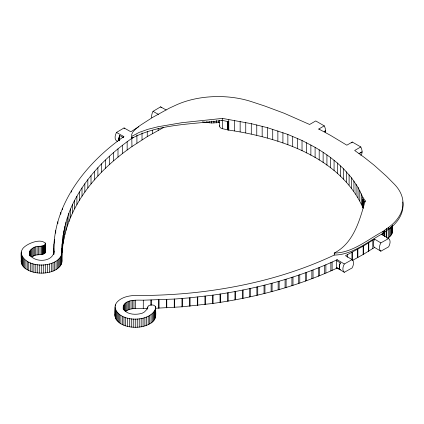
<?xml version="1.0" encoding="UTF-8"?>
<svg xmlns="http://www.w3.org/2000/svg" width="424" height="424" viewBox="0 0 424 424"><rect width="100%" height="100%" fill="white"/><g stroke="black" fill="none" stroke-linecap="round" stroke-linejoin="round"><path stroke-width="0.64" d="M325.415 132.171A7.881 4.547 60 0 0 324.254 125.854L315.742 120.941L309.621 124.476L284.101 113.235L264.735 106.016L251.019 101.495A67.649 39.056 0 0 0 176.538 104.834L169.362 108.152L152.396 117.522L140.1 125.462L135.871 128.838L133.046 131.779L131.716 134.26L131.959 146.561C101.368 167.978 73.972 197.637 64.846 234.748C62.757 243.424 61.745 252.354 61.899 261.274C61.925 263.357 60.961 265.318 59.588 266.839C55.496 271.09 49.417 272.659 43.709 273.088C37.095 273.406 29.982 272.235 24.698 267.989C22.779 266.357 21.237 264.051 21.2 261.46C21.656 257.262 19.997 252.349 22.716 248.644C26.463 243.657 41.298 237.594 45.591 243.694L45.591 251.999C43.131 256.589 35.775 253.027 32.203 256.865L32.203 248.559C35.775 244.722 43.131 248.284 45.591 243.694M53.758 254.299L53.769 248.501C54.866 201.776 87.164 162.334 123.856 136.57L116.489 132.452A7.436 4.224 -60.8 0 0 116.489 140.763L117.623 141.393M133.449 137.238C110.913 152.794 90.487 172.245 76.903 196.238C65.179 216.166 60.69 239.496 61.819 262.43M362.774 199.158L363.087 199.656L363.087 207.961C340.043 156.827 279.453 137.583 228.154 129.988L228.17 121.656L222.473 120.405C192.258 124.471 159.557 123.585 131.959 138.256L131.636 137.318M362.971 207.824L363.008 199.508L364.815 202.232M32.203 248.559C29.664 249.98 28.97 252.911 29.516 255.571M387.737 238.336C390.239 236.672 392.64 234.096 392.502 230.889M53.885 254.262L54.087 251.029M383.386 233.184L381.648 234.355L388.649 238.532A7.436 4.362 -59.2 0 1 388.649 246.837L380.858 251.194A7.436 4.362 -59.2 0 1 380.858 242.888L374.546 239.125L363.156 246.185L345.496 255.688L352.106 259.631A7.436 4.362 -59.2 0 1 352.106 267.936L344.315 272.293A7.436 4.362 -59.2 0 1 344.315 263.988L337.181 259.732C297.828 278.043 255.407 289.189 212.504 295.189L190.058 297.807L174.55 299.047L143.254 300.197C137.424 300.208 122.896 298.835 123.294 308.359C125.886 314.189 133.714 314.852 139.268 313.93C144.595 313.389 146.81 309.971 148.517 305.757C150.658 304.443 154.898 304.427 155.698 307.273C155.253 311.47 156.907 316.405 154.129 320.083C152.619 322.123 150.472 323.581 148.204 324.667C142.342 327.328 135.648 327.847 129.341 326.782C124.195 325.791 118.55 323.692 115.837 318.89C114.067 314.873 115.264 310.241 115.116 306.006C115.445 304.342 116.346 302.853 117.49 301.623C121.699 297.436 127.815 295.915 133.576 295.549C157.166 295.629 180.778 294.431 204.193 291.468C248.994 285.771 293.344 274.397 334.266 255.052C352.424 254.93 367.629 241.638 382.952 233.46L390.594 227.571L390.594 235.877M21.2 261.46L21.29 260.304M53.758 253.017C51.028 262.557 33.941 262.551 29.516 254.294M155.597 316.733L155.698 307.273M115.005 315.467L115.116 314.311M21.2 253.155C24.831 268.885 56.779 268.832 61.819 254.124M115.005 307.161C117.973 322.956 150.769 322.924 155.597 308.428M131.959 136.258L139.024 132.468L147.833 129.32L158.126 126.718L181.938 122.69L222.473 118.407L251.289 123.675L267.486 127.693L287.859 134.445L302.031 140.492L315.101 147.324L323.13 152.28L330.577 157.532L337.409 163.049L343.594 168.821L351.602 177.889L358.015 187.366L362.774 197.165L365.186 200.801C359.796 220.151 353.669 243.122 334.266 253.059L334.266 255.052M351.576 142.877L352.291 142.04L360.798 146.953A7.881 4.547 60 0 1 360.798 155.263M147.812 308.439L143.254 308.502C137.286 308.63 130.216 307.538 125.191 311.651L125.191 303.346M334.266 253.059C352.424 252.932 367.629 239.639 382.952 231.467L388.697 227.322A67.649 39.056 0 0 0 394.479 184.323L386.646 176.405L374.143 165.222L364.481 157.548L354.681 150.488L360.798 146.953M131.959 146.561L147.261 136.618L163.807 127.37M352.439 260.453L363.315 254.395L374.546 247.431A7.42 3.949 -63.6 0 1 374.546 239.125M324.217 131.578L325.568 130.767M138.643 126.75L130.862 131.769L124.036 127.953L116.489 132.452M362.117 151.866L359.101 153.647M151.797 117.755A7.436 4.224 -60.8 0 1 153.032 111.353L160.579 106.853L166.144 109.964M319.002 129.378A7.881 4.892 56 0 0 318.8 129.002L324.254 125.854M352.291 142.04L346.837 145.188L330.503 135.357L318.8 129.002M359.101 153.567L361.73 152.078M324.217 131.52L325.229 130.947M380.858 242.888L388.649 238.532M344.315 263.988L352.106 259.631M155.597 308.253L182.32 306.791L212.504 303.499C255.407 297.494 297.828 286.348 337.181 268.042L344.315 272.293M202.386 121.863L211.56 123.008L219.743 122.531M219.764 125.716A4.579 2.645 0 0 0 222.637 128.748L227.524 129.823A4.579 2.645 0 0 1 227.916 129.919L228.154 129.988M228.774 121.794L227.524 121.513L227.524 129.823M153.032 111.353L158.465 114.39M118.895 138.235L118.895 140.662A7.436 4.134 -61.8 0 1 118.895 138.235A7.436 4.139 -61.7 0 1 119.128 137.116A7.436 4.145 -61.7 0 1 119.695 135.484L123.416 137.556M374.546 247.431L380.858 251.194M340.255 264.078L340.255 262.816L336.661 260.675A7.441 4.648 -55.6 0 1 337.181 259.732M363.087 199.656L363.262 208.189M155.698 315.583L155.46 306.467M45.527 251.591L45.591 251.999M392.502 225.139L392.465 231.917M392.248 225.913L392.248 232.946M391.861 226.284L391.861 233.953M391.31 226.623L391.31 234.933M389.72 228.472L389.72 236.778M388.697 227.322L388.697 237.626M386.773 228.748L386.773 237.774M386.534 228.923L386.534 237.944M384.822 230.163L384.822 236.634M384.345 230.508L384.345 236.338M383.386 231.191L383.386 235.739M382.952 231.467L382.952 233.46M372.807 240.291L372.807 248.602M368.795 242.804L368.795 251.114M368.329 243.09L368.329 251.4M365.186 200.801L365.186 201.798M363.315 246.09L363.315 254.395M363.156 246.185L363.156 254.49M362.774 197.165L362.774 207.469M361.375 193.869L361.375 204.172M359.791 190.604L359.791 200.902M358.015 187.366L358.015 197.669M357.861 249.201L357.861 257.511M357.697 249.291L357.697 257.601M356.059 184.17L356.059 194.468M353.923 181.006L353.923 191.309M352.439 252.148L352.439 259.817M351.936 252.413L351.936 259.446M351.602 177.889L351.602 188.187M349.106 174.815L349.106 185.118M347.537 254.697L347.537 257.251M346.44 171.794L346.44 182.092M343.594 168.821L343.594 179.124M340.589 165.906L340.589 176.209M339.645 264.433L339.645 265.678M339.645 267.549L339.645 268.795M340.255 262.816A7.436 4.431 -58.3 0 0 339.391 265.546L339.391 267.968A7.436 4.431 -58.3 0 0 340.255 269.754L336.661 267.608A7.441 4.648 -55.6 0 0 337.181 268.042M337.409 163.049L337.409 173.352M336.661 259.986L336.661 268.297M334.075 160.256L334.075 170.559M332.119 262.058L332.119 270.364M330.874 262.615L330.874 270.92M330.577 157.532L330.577 167.83M326.931 154.871L326.931 165.169M325.871 264.783L325.871 273.088M324.646 265.297L324.646 273.607M323.13 152.28L323.13 162.583M319.511 267.417L319.511 275.722M319.187 149.762L319.187 160.065M318.313 267.894L318.313 276.204M315.101 147.324L315.101 157.627M313.039 269.956L313.039 278.266M311.868 270.401L311.868 278.711M310.877 144.966L310.877 155.269M306.52 142.687L306.52 152.99M306.457 272.404L306.457 280.709M305.317 272.812L305.317 281.123M302.031 140.492L302.031 150.796M299.773 274.757L299.773 283.062M298.666 275.134L298.666 283.444M297.425 138.388L297.425 148.692M292.989 277.015L292.989 285.32M292.698 136.369L292.698 146.672M291.919 277.36L291.919 285.665M287.859 134.445L287.859 144.743M286.11 279.172L286.11 287.477M285.076 279.485L285.076 287.795M282.914 132.611L282.914 142.915M279.14 281.229L279.14 289.539M278.149 281.515L278.149 289.82M277.868 130.873L277.868 141.176M272.722 129.23L272.722 139.533M272.086 283.19L272.086 291.5M271.132 283.444L271.132 291.754M267.486 127.693L267.486 137.991M264.952 285.045L264.952 293.355M264.041 285.278L264.041 293.583M262.164 126.251L262.164 136.549M257.734 286.799L257.734 295.109M256.87 287.006L256.87 295.311M256.764 124.91L256.764 135.214M251.289 123.675L251.289 133.979M250.446 288.452L250.446 296.758M249.63 288.627L249.63 296.938M245.745 122.547L245.745 132.85M243.09 289.995L243.09 298.305M242.321 290.154L242.321 298.459M240.143 121.524L240.143 131.827M235.67 291.436L235.67 299.747M234.949 291.569L234.949 299.879M234.483 120.607L234.483 130.91M228.774 119.801L228.774 130.099M228.192 292.772L228.192 301.077M227.916 121.614L227.916 129.919M227.518 292.883L227.518 301.194M222.637 128.748L222.637 120.437A4.579 2.645 0 0 1 221.8 120.199M222.473 118.407L222.473 120.405M220.655 293.996L220.655 302.301M220.035 294.092L220.035 302.397M219.664 120.496L219.664 126.246M218.599 120.782L218.599 122.695M216.272 120.358L216.272 122.912M213.919 121.1L213.919 123.018M213.071 295.109L213.071 303.42M212.504 295.189L212.504 303.499M211.56 121.089L211.56 123.008M209.212 121.609L209.212 122.886M206.891 121.375L206.891 122.653M205.439 296.122L205.439 304.427M204.924 296.185L204.924 304.49M197.764 297.017L197.764 305.328M197.308 297.07L197.308 305.375M190.058 297.807L190.058 306.112M189.655 297.844L189.655 306.149M182.32 298.485L182.32 306.791M181.97 298.512L181.97 306.817M174.55 299.047L174.55 307.358M174.259 299.068L174.259 307.374M166.764 299.503L166.764 307.813M166.531 299.514L166.531 307.824M158.958 299.848L158.958 308.153M158.783 299.853L158.783 308.163M158.157 128.456L158.157 130.369M155.64 306.865L155.64 315.175M155.301 309.568L155.301 317.878M154.808 310.691L154.808 318.996M154.129 311.778L154.129 320.083M153.271 312.817L153.271 321.127M152.64 130.263L152.64 133.454M152.237 313.808L152.237 322.118M151.14 300.075L151.14 305.19M151.024 300.081L151.024 305.195M151.039 314.735L151.039 323.04M149.693 315.589L149.693 323.894M148.204 316.362L148.204 324.667M147.626 306.859L147.626 308.773M147.563 307.262L147.563 309.181M147.261 131.509L147.261 136.618M146.593 317.046L146.593 325.351M144.876 317.634L144.876 325.945M143.312 300.197L143.254 308.502M143.063 318.122L143.063 326.432M142.019 132.829L142.019 139.862M141.176 318.509L141.176 326.819M139.231 318.784L139.231 327.095M137.254 318.949L137.254 327.259M136.915 134.869L136.915 143.174M135.484 300.203L135.484 308.513M135.251 319.002L135.251 327.307M133.968 300.25L133.968 308.555M133.253 318.938L133.253 327.243M132.479 300.399L132.479 308.709M131.276 318.763L131.276 327.068M131.027 300.658L131.027 308.969M129.649 301.019L129.649 309.329M129.341 318.477L129.341 326.782M128.355 301.475L128.355 309.785M127.46 318.079L127.46 326.39M127.152 141.711L127.152 150.017M127.168 302.021L127.168 310.331M126.108 302.646L126.108 310.956M125.652 317.581L125.652 325.886M124.428 304.103L124.428 310.49M123.946 316.982L123.946 325.288M123.835 304.909L123.835 310.018M123.421 305.746L123.421 309.584M123.193 306.616L123.193 309.17M122.494 145.236L122.494 153.546M122.345 316.288L122.345 324.593M120.872 315.509L120.872 323.814M119.701 135.479L119.701 139.893M119.536 314.645L119.536 322.956M119.398 136.247L119.398 140.095M119.128 137.116L119.128 140.858M118.354 313.712L118.354 322.023M117.994 148.829L117.994 157.134M117.337 312.716L117.337 321.026M116.494 311.672L116.494 319.977M115.837 310.58L115.837 318.89M115.429 304.867L115.429 306.144M115.365 309.456L115.365 317.767M115.084 308.312L115.084 316.622M113.648 152.486L113.648 160.791M109.461 156.202L109.461 164.512M105.438 159.981L105.438 168.286M101.58 163.812L101.58 172.123M97.886 167.703L97.886 176.008M94.367 171.641L94.367 179.951M91.012 175.631L91.012 183.937M87.837 179.67L87.837 187.975M84.837 183.751L84.837 192.056M82.012 187.874L82.012 196.179M79.368 192.035L79.368 200.345M76.903 196.238L76.903 204.543M74.624 200.467L74.624 208.778M72.525 204.734L72.525 213.044M71.433 190.89L71.433 192.173M70.617 209.027L70.617 217.337M68.889 213.352L68.889 221.657M67.352 217.692L67.352 226.003M66.006 222.059L66.006 230.364M64.846 226.443L64.846 234.748M63.876 230.842L63.876 239.147M63.096 235.251L63.096 243.562M62.508 239.671L62.508 247.982M62.439 208.555L62.439 209.832M62.111 244.102L62.111 252.407M61.909 248.533L61.899 261.274M61.549 255.264L61.549 263.574M61.083 256.387L61.083 264.698M60.833 212.631L60.833 213.908M60.722 212.928L60.722 214.205M60.425 257.479L60.425 265.79M59.588 258.529L59.588 266.839M58.581 259.525L58.581 267.836M57.844 221.747L57.844 223.66M57.404 260.463L57.404 268.768M56.074 261.327L56.074 269.632M55.724 230.63L55.724 233.189M54.601 262.106L54.601 270.417M54.378 239.47L54.362 243.403M53.975 243.98L53.97 252.354M53.769 248.501L53.769 254.283M53.005 262.806L53.005 271.111M51.299 263.41L51.299 271.715M49.497 263.913L49.497 272.219M47.62 264.311L47.62 272.616M45.686 264.597L45.686 272.908M45.527 244.102L45.527 252.407M45.342 242.888L45.342 244.166M45.347 244.494L45.347 252.805M45.05 244.871L45.05 253.176M44.642 245.204L44.642 253.51M44.144 245.496L44.144 253.801M43.709 264.777L43.709 273.088M43.561 245.729L43.561 254.04M42.919 245.904L42.919 254.209M42.236 246.01L42.236 254.321M41.711 264.846L41.711 273.151M41.526 246.047L41.526 254.352M40.015 246.1L40.015 254.411M39.708 264.799L39.708 273.104M38.526 246.264L38.526 254.575M37.731 264.634L37.731 272.945M37.084 246.535L37.084 254.845M35.786 264.364L35.786 272.669M35.706 246.906L35.706 255.211M34.424 247.372L34.424 255.677M33.894 263.982L33.894 272.288M33.252 247.923L33.252 256.234M32.081 263.495L32.081 271.805M31.302 249.264L31.302 256.933M30.56 250.028L30.56 256.414M30.358 262.906L30.358 271.217M29.982 250.833L29.982 255.948M29.59 251.681L29.59 255.513M29.378 252.545L29.378 254.464M28.742 262.228L28.742 270.533M27.253 261.454L27.253 269.765M25.901 260.606L25.901 268.911M24.698 259.679L24.698 267.989M23.659 258.693L23.659 267.003M22.79 257.654L22.79 265.959M22.106 256.568L22.106 264.873M21.613 255.449L21.613 263.755M21.29 251.999L21.306 262.615M124.036 127.953A7.436 4.224 -60.8 0 1 124.799 128.732M160.579 106.853A7.436 4.224 -60.8 0 1 161.343 107.632M123.554 137.228A7.441 3.917 -64.1 0 1 123.856 136.57M402.758 201.978A67.649 39.056 0 0 1 388.697 229.315M381.648 234.35A7.42 3.949 -63.6 0 1 382.363 235.103M339.391 267.968A7.436 4.447 -58.2 0 1 339.391 265.535"/></g></svg>
